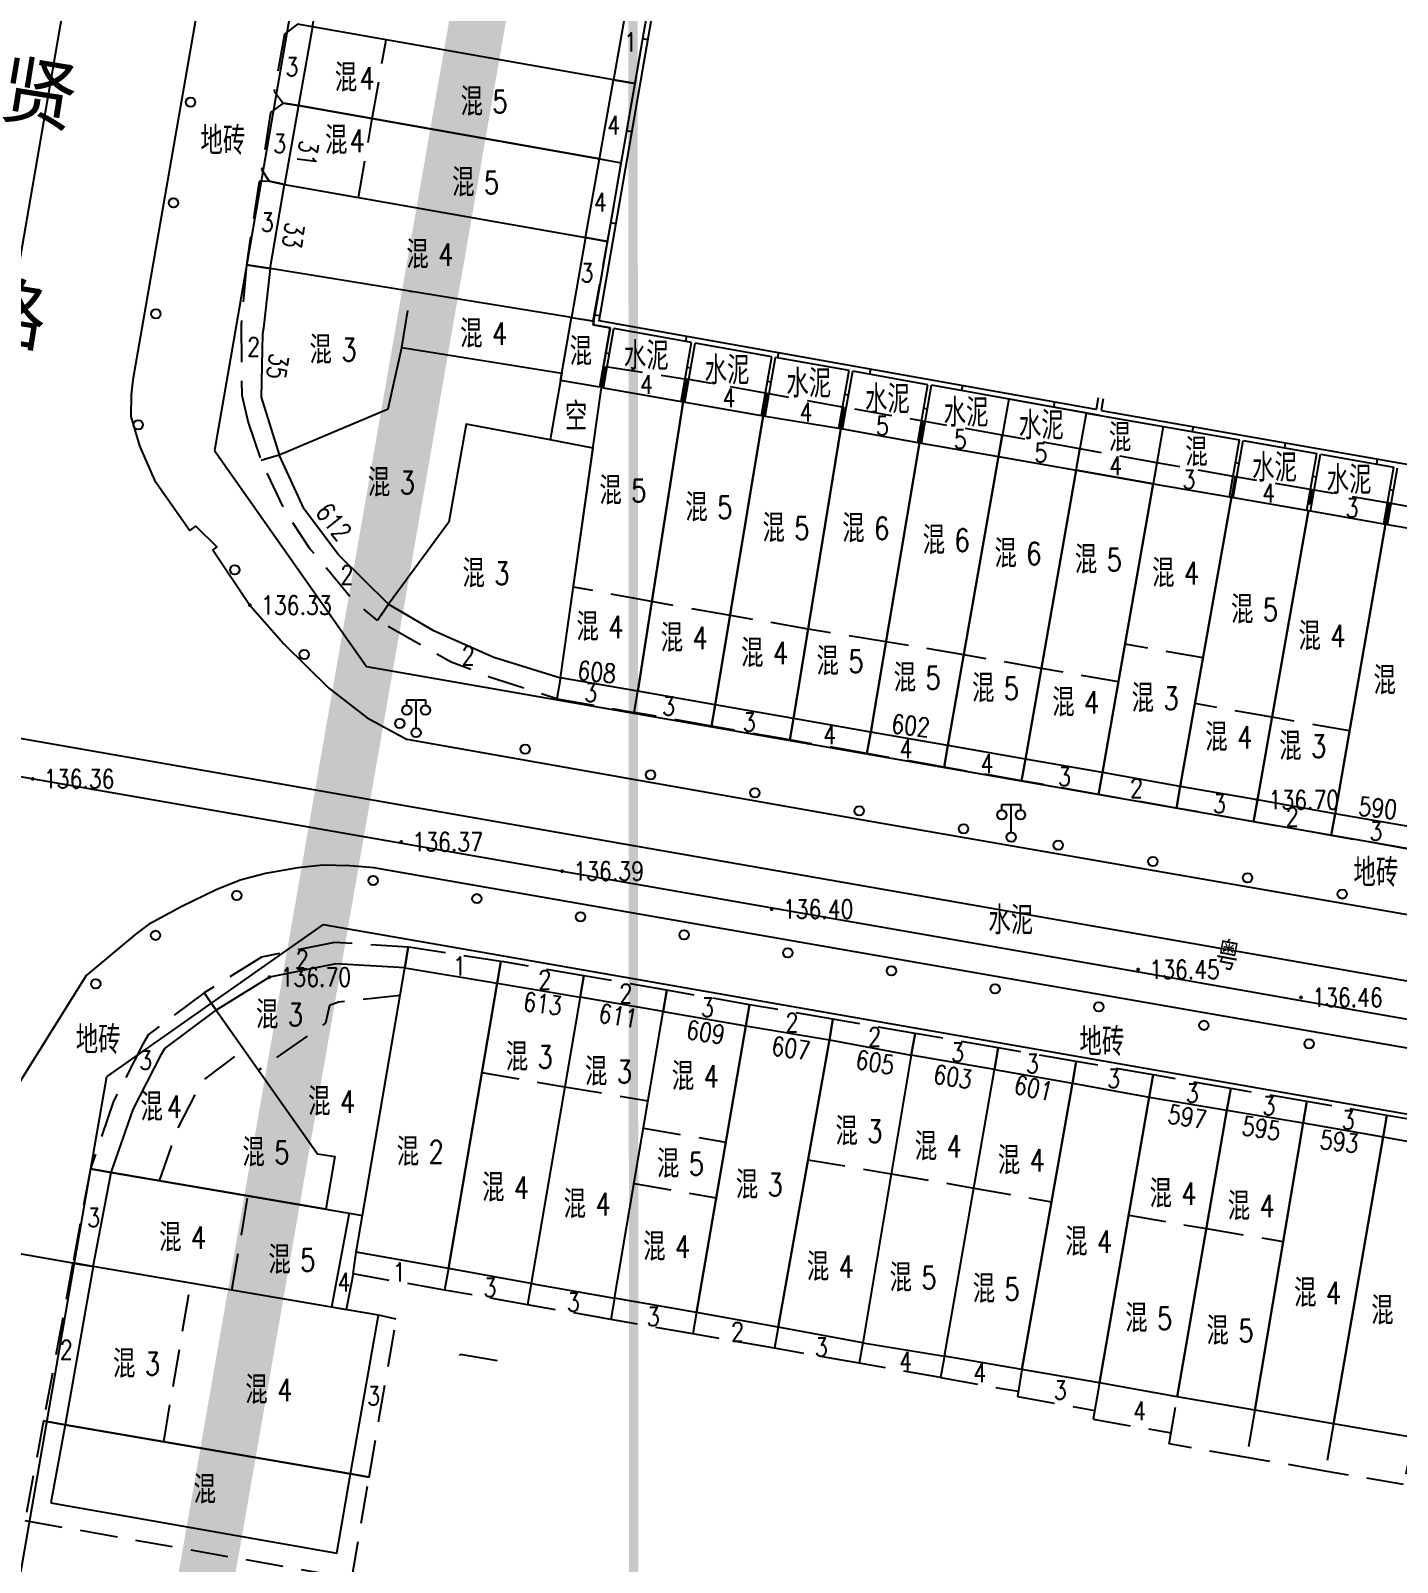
# Model space of a CAD drawing. Extents: x 529262 to 576451, y 2694391 to 2717535.
# Drawn here: x 563422 to 563495.1, y 2710639.8 to 2710721.7 of the extents above; entities that cross this region are included whole.
import ezdxf
from ezdxf.enums import TextEntityAlignment as Align
from ezdxf.xclip import XClip

# ---------------------------------------------------------------- set-up
doc = ezdxf.new("R2010")
doc.units = 0
doc.header["$XCLIPFRAME"] = 0
doc.linetypes.add('X5', pattern=[3, 2, -1])
for name, color, linetype in [('DLDW', 8, 'Continuous'), ('DLSS', 4, 'Continuous'), ('GCD', 8, 'Continuous'), ('JMD', 8, 'Continuous'), ('PP-COM', 7, 'Continuous'), ('RD-中线', 40, 'Continuous'), ('RD-红线', 7, 'Continuous'), ('ZBTZ', 8, 'Continuous'), ('ZJ', 7, 'Continuous'), ('污水管径标注_W10-', 202, 'Continuous')]:
    doc.layers.add(name, color=color, linetype=linetype)
doc.styles.add('HZ', font='rs.shx', dxfattribs={"width": 0.8, "bigfont": 'hztxt.shx'})
doc.styles.add('等线体', font='simhei.ttf')
doc.linetypes.add('1161', pattern='A,0,[149,AAA.SHX,S=0.15,R=0,X=0,Y=0],-1.6', length=1.6)

# ---------------------------------------------------------------- blocks, each defined once
blk = doc.blocks.new('A$C19FD0107')
at = {"layer": 'RD-中线', "color": 8, "linetype": 'Continuous', "flags": 128}
blk.add_lwpolyline([(-7700.147, 15606.145), (-7604.059, 16159.91), (-7604.059, 16159.911), (-7596.391, 16204.105), (-7596.391, 16204.105), (-7583.798, 16276.681, 0.000297), (-7583.737, 16277.033), (-7578.344, 16308.335, -0.000153), (-7578.312, 16308.517), (-7563.369, 16394.933, -0.000362), (-7563.294, 16395.361), (-7551.506, 16462.95, -0.000187), (-7551.467, 16463.171), (-7534.022, 16562.75)], format="xyb", dxfattribs=at)
at = {"layer": 'RD-中线', "color": 8}
blk.add_lwpolyline([(-7433.311, 16268.204), (-7445.436, 16270.309, -0.00032), (-7446.066, 16270.419), (-7580.088, 16293.867, 0.002484), (-7581.558, 16294.117), (-7591.958, 16295.83, -0.002386), (-7593.369, 16296.069), (-7727.745, 16319.525, -0.004068), (-7730.146, 16319.964), (-7740.242, 16321.896, 0.004219), (-7742.732, 16322.351), (-7875.726, 16345.482, -0.003742), (-7877.935, 16345.884), (-7887.439, 16347.684, 0.004018), (-7889.812, 16348.113), (-8013.19, 16369.432)], format="xyb", dxfattribs=at)
at = {"layer": 'RD-红线', "color": 8, "linetype": 'Continuous', "flags": 128}
for points in [[(-7552.657, 16386.454), (-7553.511, 16381.517), (-7555.218, 16371.643), (-7565.259, 16313.577), (-7566.11, 16308.66)], [(-7585.091, 16199.037), (-7573.252, 16267.266), (-7571.882, 16275.159)]]:
    blk.add_lwpolyline(points, dxfattribs=at)
at = {"layer": 'RD-红线', "color": 8}
blk.add_lwpolyline([(-7566.11, 16308.66), (-7557.979, 16297.105, 0.413636)], format="xyb", dxfattribs=at)
for points in [[(-7557.979, 16297.105), (-7476.231, 16282.803), (-7471.307, 16281.942)], [(-7560.306, 16283.3), (-7552.415, 16281.919), (-7478.648, 16269.013), (-7473.722, 16268.151)]]:
    blk.add_lwpolyline(points, dxfattribs=at)
at = {"layer": 'RD-红线', "color": 8, "linetype": 'Continuous'}
blk.add_lwpolyline([(-7560.306, 16283.3), (-7571.882, 16275.159, 0.414622)], format="xyb", dxfattribs=at)
blk = doc.blocks.new('gc170')
at = {"color": 8, "linetype": 'Continuous'}
blk.add_circle((0, 0), 0.5, dxfattribs=at)
blk = doc.blocks.new('gc097')
at = {"color": 8}
for p, q in [((-1, 2.9), (-1, 3.5)), ((-1, 3.5), (1, 3.5)), ((0, 0.5), (0, 3.5)), ((1, 3.5), (1, 2.9))]:
    blk.add_line(p, q, dxfattribs=at)
for centre in [(-1, 2.4), (1, 2.4), (0, 0)]:
    blk.add_circle(centre, 0.5, dxfattribs=at)
blk = doc.blocks.new('GC200')
at = {"linetype": 'Continuous', "const_width": 0.2, "flags": 128}
blk.add_lwpolyline([(-0.1, 0, 1), (0.1, 0, 1)], format="xyb", close=True, dxfattribs=at)

msp = doc.modelspace()

# ---------------------------------------------------------------- linework, layer by layer
at = {"const_width": 0.5}
msp.add_lwpolyline([(563606.548, 2710897.61), (563454.196, 2710897.56), (563454.418, 2710327.012), (563986.146, 2710327.13), (563986.081, 2710399.056), (564231.875, 2710399.045), (564231.655, 2710837.782), (563606.85, 2710834.954), (563606.548, 2710897.61)], dxfattribs=at)
at = {"layer": 'DLSS', "linetype": 'Continuous'}
for points in [[(563436.118, 2710752.568), (563435.293, 2710747.802), (563427.51, 2710703.042), (563427.412, 2710702.247), (563427.404, 2710701.073), (563427.86, 2710699.514), (563428.668, 2710697.668), (563430.553, 2710694.981), (563430.877, 2710695.209), (563432.008, 2710694.099), (563431.779, 2710693.938), (563433.768, 2710690.981), (563435.59, 2710688.907), (563437.997, 2710686.536), (563440.039, 2710684.955), (563442.173, 2710683.789)], [(563533.86, 2710667.72), (563518.687, 2710670.412), (563467.487, 2710679.321), (563442.173, 2710683.789)], [(563440.441, 2710676.927), (563439.11, 2710677.039), (563437.668, 2710677.077), (563436.336, 2710676.921), (563434.608, 2710676.627), (563433.24, 2710676.262), (563431.969, 2710675.748), (563430.125, 2710674.852), (563428.354, 2710673.897)], [(563440.378, 2710676.955), (563479.292, 2710670.158), (563521.839, 2710662.726)], [(563428.354, 2710673.897), (563427.696, 2710673.415), (563425.003, 2710671.175), (563420.875, 2710664.535)]]:
    msp.add_lwpolyline(points, dxfattribs=at)
at = {"layer": 'JMD', "linetype": 'Continuous'}
for p, q in [((563455.055, 2710721.24, 138.236), (563454.784, 2710721.287, 138.236)), ((563454.201, 2710716.314, 138.236), (563453.93, 2710716.361, 138.236)), ((563453.346, 2710711.388, 138.236), (563453.075, 2710711.435, 138.236)), ((563452.492, 2710706.461, 138.236), (563452.221, 2710706.508, 138.236)), ((563457.115, 2710705.372, 138.236), (563457.066, 2710705.101, 138.236)), ((563453.002, 2710704.428), (563452.805, 2710704.462)), ((563462.037, 2710704.492, 138.236), (563461.988, 2710704.221, 138.236)), ((563457.353, 2710703.67), (563457.156, 2710703.704)), ((563466.959, 2710703.612, 138.236), (563466.91, 2710703.341, 138.236)), ((563461.648, 2710702.921), (563461.451, 2710702.956)), ((563465.79, 2710702.228), (563465.593, 2710702.263)), ((563471.881, 2710702.732, 138.236), (563471.832, 2710702.461, 138.236)), ((563470.005, 2710701.466), (563469.808, 2710701.5)), ((563476.803, 2710701.852, 138.236), (563476.754, 2710701.581, 138.236)), ((563484.225, 2710700.543, 138.033), (563484.177, 2710700.269, 138.033)), ((563489.15, 2710699.677, 138.033), (563489.102, 2710699.403, 138.033)), ((563494.074, 2710698.812, 138.033), (563494.026, 2710698.537, 138.033)), ((563486.689, 2710698.559), (563486.493, 2710698.594)), ((563490.815, 2710697.84), (563490.618, 2710697.875)), ((563494.932, 2710697.123), (563494.735, 2710697.158))]:
    msp.add_line(p, q, dxfattribs=at)
at = {"layer": 'JMD', "linetype": 'Continuous', "flags": 128}
for points, elevation in [([(563453.043, 2710705.82), (563452.13, 2710705.983), (563460.209, 2710752.568)], 138.236), ([(563479.141, 2710702.084), (563479.03, 2710701.454), (563452.448, 2710706.206), (563460.488, 2710752.568)], 138.236), ([(563457.392, 2710705.043), (563453.24, 2710705.785)], 138.236), ([(563461.683, 2710704.276), (563457.589, 2710705.008)], 138.236), ([(563465.817, 2710703.537), (563461.88, 2710704.24)], 138.236), ([(563470.033, 2710702.783), (563466.014, 2710703.502)], 138.236), ([(563479.253, 2710701.135), (563470.23, 2710702.748)], 138.236), ([(563479.411, 2710702.032), (563479.301, 2710701.409)], 138.236), ([(563479.253, 2710701.135), (563486.709, 2710699.824)], 138.033), ([(563479.301, 2710701.409), (563503.461, 2710697.161)], 138.033), ([(563486.906, 2710699.789), (563490.833, 2710699.098)], 138.033), ([(563491.03, 2710699.064), (563494.949, 2710698.374)], 138.033)]:
    msp.add_lwpolyline(points, dxfattribs=dict(at, elevation=elevation))
for points, elevation in [([(563437.115, 2710721.928), (563437.861, 2710726.193), (563453.967, 2710723.343), (563453.219, 2710719.102)], 137.382), ([(563437.115, 2710721.928), (563436.377, 2710717.72), (563452.465, 2710714.862), (563453.219, 2710719.102), (563437.115, 2710721.928)], 137.382), ([(563451.717, 2710710.653), (563452.465, 2710714.862), (563436.377, 2710717.72), (563435.628, 2710713.491)], -525.084), ([(563439.454, 2710656.359), (563442.061, 2710671.581), (563446.993, 2710670.752), (563444.385, 2710655.49)], -526.327), ([(563446.993, 2710670.752), (563451.431, 2710670.01), (563448.811, 2710654.685), (563444.385, 2710655.49)], 136.842), ([(563448.811, 2710654.685), (563453.274, 2710653.897), (563455.876, 2710669.236), (563451.431, 2710670.01)], 136.603), ([(563455.876, 2710669.236), (563460.297, 2710668.476), (563457.66, 2710653.126), (563453.274, 2710653.897)], 136.663), ([(563460.297, 2710668.476), (563464.763, 2710667.723), (563462.033, 2710652.35), (563457.66, 2710653.126)], 136.656), ([(563464.763, 2710667.723), (563469.145, 2710666.908), (563466.552, 2710651.505), (563462.033, 2710652.35)], 136.693), ([(563466.552, 2710651.505), (563470.918, 2710650.793), (563473.594, 2710666.139), (563469.145, 2710666.908)], -525.926), ([(563473.594, 2710666.139), (563477.766, 2710665.41), (563475.068, 2710650.087), (563470.918, 2710650.793)], 136.861), ([(563477.766, 2710665.41), (563481.87, 2710664.656), (563479.218, 2710649.365), (563475.068, 2710650.087)], 136.91), ([(563481.87, 2710664.656), (563486.031, 2710663.956), (563483.372, 2710648.629), (563479.218, 2710649.365)], 136.917), ([(563486.031, 2710663.956), (563490.11, 2710663.274), (563487.525, 2710647.91), (563483.372, 2710648.629)], 136.905), ([(563490.11, 2710663.274), (563494.394, 2710662.539), (563491.726, 2710647.176), (563487.525, 2710647.91)], 136.937), ([(563494.394, 2710662.539), (563498.6, 2710661.766), (563495.987, 2710646.446), (563491.726, 2710647.176)], 136.917), ([(563423.883, 2710647.127), (563439.154, 2710644.495), (563440.646, 2710652.983), (563425.377, 2710655.59)], 136.366), ([(563423.129, 2710642.953), (563438.428, 2710640.26), (563439.154, 2710644.495), (563423.883, 2710647.127)], 136.366)]:
    msp.add_lwpolyline(points, close=True, dxfattribs=dict(at, elevation=elevation))
at = {"layer": 'JMD', "linetype": 'X5'}
for points, elevation in [([(563453.219, 2710719.102), (563454.37, 2710718.902), (563455.113, 2710723.141), (563453.967, 2710723.343)], 137.382), ([(563437.115, 2710721.928), (563436.31, 2710722.07), (563435.612, 2710721.531), (563435.064, 2710718.488), (563435.55, 2710717.855), (563436.377, 2710717.72)], 137.382), ([(563452.465, 2710714.862), (563453.635, 2710714.659), (563454.37, 2710718.902), (563453.219, 2710719.102)], 137.382), ([(563436.377, 2710717.72), (563435.55, 2710717.855), (563434.863, 2710717.347), (563434.393, 2710714.29), (563434.801, 2710713.671), (563435.628, 2710713.491)], -525.084), ([(563450.387, 2710687.093), (563450.189, 2710685.976), (563450.189, 2710685.976), (563454.325, 2710685.245), (563454.525, 2710686.375)], 136.706), ([(563458.663, 2710685.658), (563458.461, 2710684.515), (563454.325, 2710685.245), (563454.525, 2710686.375)], 136.687), ([(563462.848, 2710684.919), (563462.646, 2710683.776), (563458.461, 2710684.515), (563458.663, 2710685.658)], 136.684), ([(563466.974, 2710684.191), (563466.772, 2710683.048), (563462.646, 2710683.776), (563462.848, 2710684.919)], 136.702), ([(563479.372, 2710682.023), (563479.166, 2710680.859), (563475.047, 2710681.587), (563475.25, 2710682.737)], 136.695), ([(563483.536, 2710681.278), (563483.332, 2710680.124), (563479.166, 2710680.859), (563479.372, 2710682.023)], 136.721), ([(563487.659, 2710680.561), (563487.453, 2710679.396), (563483.332, 2710680.124), (563483.536, 2710681.278)], 136.697), ([(563446.993, 2710670.752), (563447.196, 2710671.921), (563442.233, 2710672.691), (563442.061, 2710671.581)], 136.842), ([(563451.431, 2710670.01), (563451.629, 2710671.15), (563447.356, 2710671.894), (563447.196, 2710671.921), (563446.993, 2710670.752)], 136.603), ([(563455.876, 2710669.236), (563456.074, 2710670.376), (563451.629, 2710671.15), (563451.431, 2710670.01)], 136.603), ([(563460.297, 2710668.476), (563460.493, 2710669.606), (563456.074, 2710670.376), (563455.876, 2710669.236)], 136.656), ([(563464.763, 2710667.723), (563464.955, 2710668.829), (563460.493, 2710669.606), (563460.297, 2710668.476)], 136.656), ([(563469.145, 2710666.908), (563469.346, 2710668.065), (563464.955, 2710668.829), (563464.763, 2710667.723)], 136.693), ([(563473.594, 2710666.139), (563473.794, 2710667.29), (563469.346, 2710668.065), (563469.145, 2710666.908)], 136.861), ([(563477.766, 2710665.41), (563477.967, 2710666.564), (563473.794, 2710667.29), (563473.594, 2710666.139)], 136.861), ([(563481.87, 2710664.656), (563482.077, 2710665.848), (563477.967, 2710666.564), (563477.766, 2710665.41)], 136.91), ([(563486.031, 2710663.956), (563486.236, 2710665.124), (563482.077, 2710665.848), (563481.87, 2710664.656)], 136.905), ([(563490.11, 2710663.274), (563490.308, 2710664.422), (563486.236, 2710665.124), (563486.031, 2710663.956)], 136.905), ([(563494.394, 2710662.539), (563494.591, 2710663.684), (563490.308, 2710664.422), (563490.11, 2710663.274)], 136.917), ([(563498.6, 2710661.766), (563498.805, 2710662.957), (563494.591, 2710663.684), (563494.394, 2710662.539)], 136.888), ([(563444.385, 2710655.49), (563444.18, 2710654.332), (563439.285, 2710655.196), (563439.454, 2710656.359)], 136.585), ([(563439.285, 2710655.196), (563438.927, 2710653.276), (563438.136, 2710653.412)], 136.585), ([(563448.811, 2710654.685), (563448.61, 2710653.55), (563444.18, 2710654.332)], 136.603), ([(563453.274, 2710653.897), (563453.073, 2710652.762), (563448.61, 2710653.55)], -525.865), ([(563439.154, 2710644.495), (563440.15, 2710644.325), (563441.595, 2710652.776), (563440.646, 2710652.983)], 136.366), ([(563457.66, 2710653.126), (563457.459, 2710651.988), (563453.073, 2710652.762)], -525.829), ([(563462.033, 2710652.35), (563461.832, 2710651.216), (563457.459, 2710651.988)], -526.066), ([(563466.552, 2710651.505), (563466.36, 2710650.417), (563461.832, 2710651.216)], -525.926), ([(563445.005, 2710650.835), (563445.018, 2710650.904), (563447.478, 2710650.473)], 136.583), ([(563470.918, 2710650.793), (563470.716, 2710649.648), (563466.36, 2710650.417)], -526.027), ([(563470.716, 2710649.648), (563474.871, 2710648.915)], -526.027), ([(563475.068, 2710650.087), (563474.826, 2710648.643), (563478.96, 2710647.898)], -525.919), ([(563479.218, 2710649.365), (563478.877, 2710647.426), (563483.039, 2710646.688)], 136.82), ([(563487.525, 2710647.91), (563487.086, 2710645.378), (563482.938, 2710646.097), (563483.372, 2710648.629)], 136.862), ([(563423.883, 2710647.127), (563422.732, 2710647.341), (563421.739, 2710642.003), (563439.224, 2710638.906), (563440.15, 2710644.325), (563439.154, 2710644.495)], 136.366), ([(563491.726, 2710647.176), (563491.288, 2710644.65), (563487.086, 2710645.378)], -525.931), ([(563495.987, 2710646.446), (563495.481, 2710643.924), (563491.288, 2710644.65)], -527.668)]:
    msp.add_lwpolyline(points, dxfattribs=dict(at, elevation=elevation))
at = {"layer": 'JMD', "linetype": 'X5', "flags": 128}
for points in [[(563440.315, 2710717.02), (563441.055, 2710721.237)], [(563439.57, 2710712.796), (563440.315, 2710717.02)], [(563441.889, 2710704.779), (563442.377, 2710707.783)], [(563456.936, 2710701.872), (563457.149, 2710703.079)], [(563461.23, 2710701.123), (563461.436, 2710702.303)], [(563465.372, 2710700.43), (563465.557, 2710701.565)], [(563469.587, 2710699.668), (563469.789, 2710700.823)], [(563473.806, 2710698.933), (563474.007, 2710700.084)], [(563441.187, 2710691.031), (563440.588, 2710690.164), (563439.235, 2710691.308), (563437, 2710693.987), (563435.657, 2710695.992), (563434.363, 2710698.748), (563435.328, 2710699.025)], [(563477.967, 2710698.208), (563478.169, 2710699.354)], [(563486.466, 2710697.858), (563482.276, 2710698.605), (563482.077, 2710697.472)], [(563494.709, 2710696.439), (563490.594, 2710697.155), (563490.397, 2710696.042)], [(563455.053, 2710691.21), (563451.074, 2710691.955)], [(563450.387, 2710687.093), (563450.189, 2710685.976), (563446.583, 2710687.134), (563446.096, 2710687.348), (563444.529, 2710687.941), (563440.588, 2710690.164), (563441.187, 2710691.031)], [(563459.372, 2710690.447), (563455.053, 2710691.21)], [(563463.627, 2710689.707), (563459.372, 2710690.447)], [(563467.791, 2710689.029), (563463.627, 2710689.707)], [(563471.956, 2710688.326), (563467.791, 2710689.029)], [(563484.753, 2710688.165), (563480.575, 2710688.897)], [(563476.105, 2710687.602), (563471.956, 2710688.326)], [(563480.222, 2710686.879), (563476.105, 2710687.602)], [(563488.442, 2710684.99), (563484.32, 2710685.718)], [(563492.586, 2710684.257), (563488.442, 2710684.99)], [(563441.808, 2710670.104), (563438.507, 2710669.745), (563438.025, 2710669.555), (563437.814, 2710668.622), (563434.23, 2710666.094)], [(563428.941, 2710660.179), (563429.91, 2710662.976), (563431.22, 2710665.52), (563433.453, 2710667.195)]]:
    msp.add_lwpolyline(points, dxfattribs=at)
at = {"layer": 'JMD', "linetype": 'X5'}
for points in [[(563451.717, 2710710.653), (563452.904, 2710710.447), (563453.635, 2710714.659)], [(563435.628, 2710713.491), (563434.801, 2710713.671), (563434.26, 2710713.653), (563433.581, 2710709.2), (563434.859, 2710709.005)], [(563450.975, 2710706.385), (563452.129, 2710706.197), (563452.904, 2710710.447), (563451.717, 2710710.653)], [(563434.859, 2710709.005), (563433.581, 2710709.2), (563433.3, 2710705.992), (563433.333, 2710702.217), (563433.673, 2710700.756), (563434.363, 2710698.748), (563435.328, 2710699.025)], [(563452.584, 2710702.63), (563452.796, 2710703.76), (563457.149, 2710703.079)], [(563482.276, 2710698.605), (563478.169, 2710699.354), (563474.007, 2710700.084), (563465.557, 2710701.565), (563461.436, 2710702.303), (563457.149, 2710703.079), (563457.149, 2710703.079)], [(563490.594, 2710697.155), (563486.466, 2710697.858), (563486.272, 2710696.761)], [(563498.867, 2710695.702), (563494.709, 2710696.439), (563494.515, 2710695.325)], [(563471.109, 2710683.468), (563470.906, 2710682.318), (563466.772, 2710683.048), (563466.974, 2710684.191)], [(563475.25, 2710682.737), (563475.047, 2710681.587), (563470.906, 2710682.318), (563471.109, 2710683.468)], [(563491.815, 2710679.826), (563491.609, 2710678.662), (563487.453, 2710679.396), (563487.659, 2710680.561)], [(563495.954, 2710679.104), (563495.747, 2710677.932), (563491.609, 2710678.662), (563491.815, 2710679.826)], [(563442.061, 2710671.581), (563442.233, 2710672.691), (563438.294, 2710672.929), (563434.391, 2710672.143), (563431.322, 2710670.246), (563431.956, 2710669.318)], [(563431.956, 2710669.318), (563431.322, 2710670.246), (563428.352, 2710668.018), (563428.048, 2710667.486), (563426.482, 2710664.443), (563425.243, 2710660.83), (563426.346, 2710660.621)], [(563426.346, 2710660.621), (563425.243, 2710660.83), (563424.302, 2710655.776), (563425.377, 2710655.59)], [(563425.377, 2710655.59), (563424.305, 2710655.79), (563422.732, 2710647.341), (563423.883, 2710647.127)]]:
    msp.add_lwpolyline(points, dxfattribs=at)
at = {"layer": 'JMD', "linetype": 'Continuous', "flags": 128}
for points in [[(563450.975, 2710706.385), (563434.859, 2710709.005), (563435.628, 2710713.491), (563451.717, 2710710.653)], [(563450.455, 2710703.391), (563450.975, 2710706.385), (563434.859, 2710709.005), (563434.488, 2710705.801), (563434.45, 2710705.495), (563434.376, 2710702.109), (563435.328, 2710699.025), (563441.165, 2710701.499), (563441.889, 2710704.779), (563450.455, 2710703.391)], [(563452.485, 2710702.647), (563450.389, 2710703.011), (563450.975, 2710706.385), (563452.164, 2710706.178), (563452.13, 2710705.983), (563453.043, 2710705.82), (563452.485, 2710702.647)], [(563450.455, 2710703.391), (563449.836, 2710699.828), (563445.344, 2710700.67), (563444.403, 2710695.425), (563441.187, 2710691.031), (563438.5, 2710693.672), (563436.679, 2710696.117), (563435.328, 2710699.025), (563441.165, 2710701.499), (563441.889, 2710704.779), (563450.455, 2710703.391)], [(563452.584, 2710702.63), (563456.936, 2710701.872), (563454.525, 2710686.375), (563450.387, 2710687.093)], [(563478.514, 2710701.267), (563474.356, 2710702.01), (563473.806, 2710698.933), (563477.967, 2710698.208)], [(563456.936, 2710701.872), (563461.23, 2710701.123), (563458.663, 2710685.658), (563454.525, 2710686.375)], [(563461.23, 2710701.123), (563465.372, 2710700.43), (563462.848, 2710684.919), (563458.663, 2710685.658)], [(563478.514, 2710701.267), (563482.617, 2710700.543), (563482.077, 2710697.472), (563477.967, 2710698.208)], [(563449.836, 2710699.828), (563445.344, 2710700.67), (563444.403, 2710695.425), (563441.187, 2710691.031), (563443.555, 2710689.645), (563446.82, 2710688.202), (563450.387, 2710687.093), (563452.126, 2710699.39), (563449.836, 2710699.828)], [(563465.372, 2710700.43), (563469.587, 2710699.668), (563466.974, 2710684.191), (563462.848, 2710684.919)], [(563469.587, 2710699.668), (563473.806, 2710698.933), (563471.109, 2710683.468), (563466.974, 2710684.191)], [(563473.806, 2710698.933), (563477.967, 2710698.208), (563475.251, 2710682.74), (563471.109, 2710683.468)], [(563477.967, 2710698.208), (563482.077, 2710697.472), (563479.372, 2710682.023), (563475.251, 2710682.74)], [(563482.077, 2710697.472), (563486.272, 2710696.761), (563483.536, 2710681.278), (563479.372, 2710682.023)], [(563486.272, 2710696.761), (563490.397, 2710696.042), (563487.659, 2710680.561), (563483.536, 2710681.278)], [(563490.397, 2710696.042), (563494.515, 2710695.325), (563491.815, 2710679.826), (563487.659, 2710680.561)], [(563494.515, 2710695.325), (563498.673, 2710694.601), (563495.954, 2710679.104), (563491.815, 2710679.826)], [(563431.956, 2710669.318), (563437.379, 2710661.628), (563438.317, 2710661.482), (563437.836, 2710658.663), (563439.791, 2710658.33), (563442.061, 2710671.581), (563438.373, 2710671.8), (563434.81, 2710671.082)], [(563437.836, 2710658.663), (563426.346, 2710660.621), (563427.517, 2710664), (563429.036, 2710666.951), (563429.212, 2710667.26), (563431.956, 2710669.318), (563437.379, 2710661.628), (563438.317, 2710661.482), (563437.836, 2710658.663)], [(563439.074, 2710658.453), (563438.136, 2710653.412), (563425.377, 2710655.59), (563426.346, 2710660.621)]]:
    msp.add_lwpolyline(points, close=True, dxfattribs=at)
for points in [[(563452.485, 2710702.647), (563453.043, 2710705.82)], [(563452.682, 2710702.612), (563453.24, 2710705.785)], [(563456.837, 2710701.889), (563457.392, 2710705.043)], [(563457.034, 2710701.854), (563457.589, 2710705.008)], [(563461.132, 2710701.141), (563461.683, 2710704.276)], [(563461.329, 2710701.106), (563461.88, 2710704.24)], [(563465.273, 2710700.447), (563465.817, 2710703.537)], [(563465.47, 2710700.413), (563466.014, 2710703.502)], [(563469.488, 2710699.685), (563470.033, 2710702.783)], [(563469.685, 2710699.65), (563470.23, 2710702.748)], [(563486.173, 2710696.778), (563486.709, 2710699.824)], [(563486.37, 2710696.744), (563486.906, 2710699.789)], [(563490.298, 2710696.06), (563490.833, 2710699.098)], [(563490.495, 2710696.025), (563491.03, 2710699.064)], [(563494.416, 2710695.342), (563494.949, 2710698.374)], [(563494.613, 2710695.308), (563495.146, 2710698.34)], [(563432.298, 2710654.408), (563432.298, 2710654.408)]]:
    msp.add_lwpolyline(points, dxfattribs=at)
at = {"layer": 'JMD', "linetype": 'X5', "flags": 128}
for points, elevation in [([(563446.176, 2710665.972), (563450.611, 2710665.214)], 136.842), ([(563450.611, 2710665.214), (563455.065, 2710664.458)], 136.842), ([(563454.819, 2710663.005), (563459.227, 2710662.247)], 136.603), ([(563463.624, 2710661.31), (563468.076, 2710660.561)], 136.656), ([(563468.076, 2710660.561), (563472.487, 2710659.792)], 136.656), ([(563432.809, 2710654.321), (563433.67, 2710659.373)], 136.366), ([(563454.315, 2710660.033), (563458.716, 2710659.277)], 136.603), ([(563472.487, 2710659.792), (563476.647, 2710659.059)], 136.656), ([(563480.775, 2710658.343), (563484.932, 2710657.622)], 136.656), ([(563484.932, 2710657.622), (563489.042, 2710656.93)], 136.656), ([(563429.158, 2710646.218), (563430.605, 2710654.697)], 136.366)]:
    msp.add_lwpolyline(points, dxfattribs=dict(at, elevation=elevation))
at = {"layer": 'PP-COM', "color": 8, "const_width": 3}
msp.add_lwpolyline([(563417.341, 2710556.693), (562978.055, 2710627.629), (563025.329, 2710860.726), (563456.913, 2710785.203), (563417.116, 2710556.733)], dxfattribs=at)
at = {"layer": 'ZBTZ', "linetype": '1161', "elevation": 136.532, "flags": 128}
msp.add_lwpolyline([(563424.302, 2710655.776), (563419.5, 2710656.609)], dxfattribs=at)
at = {"layer": '污水管径标注_W10-'}
msp.add_lwpolyline([(563205.458, 2710719.476), (563225.162, 2710716.048), (563236.844, 2710714.016), (563244.861, 2710712.593), (563263.94, 2710709.207), (563284.258, 2710705.672), (563302.836, 2710702.439), (563323.667, 2710698.819), (563342.245, 2710695.589), (563363.076, 2710691.969), (563381.654, 2710688.74), (563402.485, 2710685.119), (563411.625, 2710683.53), (563422.188, 2710681.685), (563441.889, 2710678.243), (563450.479, 2710676.743), (563461.591, 2710674.8), (563481.292, 2710671.356), (563489.881, 2710669.854), (563500.992, 2710667.904), (563520.691, 2710664.446), (563529.282, 2710662.938)], dxfattribs=at)

# ---------------------------------------------------------------- block references
at = {"layer": 'DLDW', "color": 252, "linetype": 'Continuous', "xscale": 0.5, "yscale": 0.5, "zscale": 0.5}
for p in [(563442.661, 2710684.162), (563474.49, 2710678.565)]:
    msp.add_blockref('gc097', p, dxfattribs=at)
at = {"layer": 'GCD', "linetype": 'Continuous'}
ref = msp.add_blockref('GC200', (563433.768, 2710690.981, 136.326), dxfattribs=dict(at, xscale=0.5, yscale=0.5, zscale=0.5))
ref.add_attrib('height', '136.33', dxfattribs={"linetype": 'Continuous', "height": 1, "style": 'HZ', "width": 0.8}).set_placement((563434.368, 2710690.981, 136.326), align=Align.MIDDLE_LEFT)
ref = msp.add_blockref('GC200', (563422.151, 2710681.69, 136.36), dxfattribs=dict(at, xscale=0.5, yscale=0.5, zscale=0.5))
ref.add_attrib('height', '136.36', dxfattribs={"linetype": 'Continuous', "height": 1, "style": 'HZ', "width": 0.8}).set_placement((563422.751, 2710681.69, 136.36), align=Align.MIDDLE_LEFT)
ref = msp.add_blockref('GC200', (563487.659, 2710680.561, 136.697), dxfattribs=dict(at, xscale=0.5, yscale=0.5, zscale=0.5))
ref.add_attrib('height', '136.70', dxfattribs={"linetype": 'Continuous', "height": 1, "style": 'HZ', "width": 0.8}).set_placement((563488.259, 2710680.561, 136.697), align=Align.MIDDLE_LEFT)
ref = msp.add_blockref('GC200', (563441.864, 2710678.316, 136.37), dxfattribs=dict(at, xscale=0.5, yscale=0.5, zscale=0.5))
ref.add_attrib('height', '136.37', dxfattribs={"linetype": 'Continuous', "height": 1, "style": 'HZ', "width": 0.8}).set_placement((563442.464, 2710678.316, 136.37), align=Align.MIDDLE_LEFT)
ref = msp.add_blockref('GC200', (563450.474, 2710676.753, 136.39), dxfattribs=dict(at, xscale=0.5, yscale=0.5, zscale=0.5))
ref.add_attrib('height', '136.39', dxfattribs={"linetype": 'Continuous', "height": 1, "style": 'HZ', "width": 0.8}).set_placement((563451.074, 2710676.753, 136.39), align=Align.MIDDLE_LEFT)
ref = msp.add_blockref('GC200', (563461.678, 2710674.72, 136.4), dxfattribs=dict(at, xscale=0.5, yscale=0.5, zscale=0.5))
ref.add_attrib('height', '136.40', dxfattribs={"linetype": 'Continuous', "height": 1, "style": 'HZ', "width": 0.8}).set_placement((563462.278, 2710674.72, 136.4), align=Align.MIDDLE_LEFT)
ref = msp.add_blockref('GC200', (563481.278, 2710671.489, 136.45), dxfattribs=dict(at, xscale=0.5, yscale=0.5, zscale=0.5))
ref.add_attrib('height', '136.45', dxfattribs={"linetype": 'Continuous', "height": 1, "style": 'HZ', "width": 0.8}).set_placement((563481.878, 2710671.489, 136.45), align=Align.MIDDLE_LEFT)
ref = msp.add_blockref('GC200', (563434.81, 2710671.082, 136.695), dxfattribs=dict(at, xscale=0.5, yscale=0.5, zscale=0.5))
ref.add_attrib('height', '136.70', dxfattribs={"linetype": 'Continuous', "height": 1, "style": 'HZ', "width": 0.8}).set_placement((563435.41, 2710671.082, 136.695), align=Align.MIDDLE_LEFT)
ref = msp.add_blockref('GC200', (563489.991, 2710669.995, 136.46), dxfattribs=dict(at, xscale=0.5, yscale=0.5, zscale=0.5))
ref.add_attrib('height', '136.46', dxfattribs={"linetype": 'Continuous', "height": 1, "style": 'HZ', "width": 0.8}).set_placement((563490.591, 2710669.995, 136.46), align=Align.MIDDLE_LEFT)
at = {"layer": 'PP-COM'}
ref = msp.add_blockref('A$C19FD0107', (570997.993, 2694390.603), dxfattribs=at)
XClip(ref).set_block_clipping_path([(-9366.4383134884, 14428.6043910822), (-3328.4480743363, 17452.7484863754)])
at = {"layer": 'ZBTZ', "linetype": 'Continuous'}
for p, xscale, yscale, zscale, rotation in [((563430.597, 2710717.901), 0.5000000002052585, 0.5000000002052585, 0.5000000002052585, 260.3824924688955), ((563429.683, 2710712.509), 0.4999999999674903, 0.4999999999674903, 0.4999999999674903, 260.9763235210994), ((563428.74, 2710706.573), 0.4999999999674903, 0.4999999999674903, 0.4999999999674903, 260.9763235210994), ((563427.798, 2710700.638), 0.5000000001039524, 0.5000000001039524, 0.5000000001039524, 303.629932039444), ((563432.961, 2710692.875), 0.49999999999316, 0.49999999999316, 0.49999999999316, 309.3786746070629), ((563436.676, 2710688.35), 0.5000000000905012, 0.5000000000905012, 0.5000000000905012, 324.1174638284676), ((563441.787, 2710684.652), 0.5000000000367105, 0.5000000000367105, 0.5000000000367105, 348.4271149094745), ((563448.495, 2710683.279), 0.5000000000367105, 0.5000000000367105, 0.5000000000367105, 348.4271149094745), ((563455.203, 2710681.905), 0.4999999999627621, 0.4999999999627621, 0.4999999999627621, 350.2271132929596), ((563460.783, 2710680.944), 0.4999999999627621, 0.4999999999627621, 0.4999999999627621, 350.2271132929596), ((563466.363, 2710679.983), 0.4999999999627621, 0.4999999999627621, 0.4999999999627621, 350.2271132929596), ((563471.944, 2710679.022), 0.5000000000087573, 0.5000000000087573, 0.5000000000087573, 350.2106782542996), ((563477.008, 2710678.148), 0.5000000000087573, 0.5000000000087573, 0.5000000000087573, 350.2106782542996), ((563482.072, 2710677.274), 0.5000000000087573, 0.5000000000087573, 0.5000000000087573, 350.2106782542996), ((563440.363, 2710676.245), 0.5000000000277929, 0.5000000000277929, 0.5000000000277929, 350.1165808176118), ((563487.135, 2710676.4), 0.5000000000087573, 0.5000000000087573, 0.5000000000087573, 350.2106782542996), ((563433.063, 2710675.449, 136.129), 0.4999999999480449, 0.4999999999480449, 0.4999999999480449, 58.13133096949476), ((563492.199, 2710675.527), 0.5000000000087573, 0.5000000000087573, 0.5000000000087573, 350.2106782542996), ((563445.907, 2710675.279), 0.5000000000277929, 0.5000000000277929, 0.5000000000277929, 350.1165808176118), ((563451.452, 2710674.313), 0.5000000000277929, 0.5000000000277929, 0.5000000000277929, 350.1165808176118), ((563428.726, 2710673.316, 136.129), 0.4999999999480449, 0.4999999999480449, 0.4999999999480449, 58.13133096949476), ((563456.996, 2710673.347), 0.5000000000277929, 0.5000000000277929, 0.5000000000277929, 350.1165808176118), ((563462.541, 2710672.381), 0.5000000000277929, 0.5000000000277929, 0.5000000000277929, 350.1165808176118), ((563468.085, 2710671.415), 0.5000000000277929, 0.5000000000277929, 0.5000000000277929, 350.1165808176118), ((563425.524, 2710670.716, 136.129), 0.4999999999480449, 0.4999999999480449, 0.4999999999480449, 58.13133096949476), ((563473.629, 2710670.449), 0.5000000000277929, 0.5000000000277929, 0.5000000000277929, 350.1165808176118), ((563479.174, 2710669.483), 0.5000000000598542, 0.5000000000598542, 0.5000000000598542, 350.0916889707681), ((563484.801, 2710668.5), 0.5000000000598542, 0.5000000000598542, 0.5000000000598542, 350.0916889707681), ((563490.427, 2710667.517), 0.5000000000598542, 0.5000000000598542, 0.5000000000598542, 350.0916889707681)]:
    msp.add_blockref('gc170', p, dxfattribs=dict(at, xscale=xscale, yscale=yscale, zscale=zscale, rotation=rotation))

# ---------------------------------------------------------------- texts
at = {"layer": 'JMD', "linetype": 'Continuous', "style": 'HZ', "width": 0.8}
for p in [(563439.507, 2710719.21), (563446.238, 2710717.926), (563438.986, 2710715.859), (563445.783, 2710713.599), (563443.336, 2710709.744), (563446.215, 2710705.511), (563438.157, 2710704.647), (563452.069, 2710704.566), (563480.914, 2710699.958), (563485.005, 2710699.168), (563441.276, 2710697.54), (563453.661, 2710697.115), (563458.261, 2710696.216), (563462.386, 2710695.106), (563466.652, 2710695.092), (563470.952, 2710694.461), (563474.794, 2710693.745), (563479.093, 2710693.418), (563446.339, 2710692.683), (563483.226, 2710692.695), (563487.448, 2710690.749), (563452.433, 2710689.821), (563456.941, 2710689.231), (563491.058, 2710689.33), (563461.242, 2710688.419), (563465.276, 2710687.984), (563469.403, 2710687.094), (563473.594, 2710686.533), (563495.073, 2710686.958), (563477.885, 2710685.778), (563482.13, 2710686), (563486.07, 2710683.917), (563490.024, 2710683.431), (563435.291, 2710669.069), (563448.652, 2710666.808), (563452.89, 2710666.02), (563457.536, 2710665.77), (563438.084, 2710664.418), (563429.118, 2710664.13), (563466.289, 2710662.834), (563434.568, 2710661.697), (563442.821, 2710661.729), (563470.528, 2710662.023), (563456.741, 2710661.091), (563474.975, 2710661.274), (563447.384, 2710659.814), (563460.958, 2710659.97), (563483.09, 2710659.494), (563451.748, 2710658.931), (563487.27, 2710658.826), (563430.11, 2710657.143), (563478.576, 2710656.92), (563456.006, 2710656.655), (563435.957, 2710655.949), (563464.758, 2710655.581), (563469.184, 2710654.996), (563473.631, 2710654.397), (563490.821, 2710654.179), (563481.789, 2710652.826), (563494.946, 2710653.239), (563486.136, 2710652.157), (563427.644, 2710650.387), (563434.721, 2710648.989), (563431.959, 2710643.655)]:
    msp.add_text('混', height=1.5, dxfattribs=at).set_placement(p, align=Align.MIDDLE_RIGHT)
for s, p in [('4', (563439.625, 2710719.18)), ('5', (563446.738, 2710717.926)), ('4', (563439.104, 2710715.829)), ('5', (563446.283, 2710713.599)), ('4', (563443.836, 2710709.744)), ('4', (563446.715, 2710705.511)), ('3', (563438.657, 2710704.647)), ('3', (563441.776, 2710697.54)), ('5', (563454.161, 2710697.115)), ('5', (563458.761, 2710696.216)), ('5', (563462.886, 2710695.106)), ('6', (563467.152, 2710695.092)), ('6', (563471.452, 2710694.461)), ('6', (563475.294, 2710693.745)), ('5', (563479.593, 2710693.418)), ('3', (563446.839, 2710692.683)), ('4', (563483.726, 2710692.695)), ('5', (563487.948, 2710690.749)), ('4', (563452.933, 2710689.821)), ('4', (563457.441, 2710689.231)), ('4', (563491.558, 2710689.33)), ('4', (563461.742, 2710688.419)), ('5', (563465.776, 2710687.984)), ('5', (563469.903, 2710687.094)), ('5', (563474.094, 2710686.533)), ('4', (563478.385, 2710685.778)), ('3', (563482.63, 2710686)), ('4', (563486.57, 2710683.917)), ('3', (563490.524, 2710683.431)), ('3', (563435.791, 2710669.069)), ('3', (563449.152, 2710666.808)), ('3', (563453.39, 2710666.02)), ('4', (563458.036, 2710665.77)), ('4', (563429.324, 2710664.142)), ('4', (563438.584, 2710664.418)), ('3', (563466.789, 2710662.834)), ('4', (563471.028, 2710662.023)), ('5', (563435.068, 2710661.697)), ('2', (563443.321, 2710661.729)), ('4', (563475.475, 2710661.274)), ('5', (563457.241, 2710661.091)), ('4', (563447.884, 2710659.814)), ('3', (563461.458, 2710659.97)), ('4', (563452.248, 2710658.931)), ('4', (563483.59, 2710659.494)), ('4', (563487.77, 2710658.826)), ('4', (563430.61, 2710657.143)), ('4', (563456.506, 2710656.655)), ('4', (563479.076, 2710656.92)), ('5', (563436.457, 2710655.949)), ('4', (563465.258, 2710655.581)), ('5', (563469.684, 2710654.996)), ('5', (563474.131, 2710654.397)), ('4', (563491.321, 2710654.179)), ('5', (563482.289, 2710652.826)), ('5', (563486.636, 2710652.157)), ('3', (563428.144, 2710650.387)), ('4', (563435.221, 2710648.989))]:
    msp.add_text(s, height=1.2, dxfattribs=at).set_placement(p, align=Align.MIDDLE_LEFT)
at = {"layer": 'ZJ', "color": 8, "linetype": 'Continuous', "style": 'HZ', "width": 0.8}
for s, height, p in [('1', 1, (563454.121, 2710721.115)), ('3', 1, (563436.02, 2710719.793)), ('地砖', 1.5, (563432.323, 2710715.913)), ('4', 1, (563453.222, 2710716.669)), ('3', 1, (563435.366, 2710715.683)), ('4', 1, (563452.513, 2710712.555)), ('3', 1, (563434.699, 2710711.476)), ('3', 1, (563451.803, 2710708.771)), ('2', 1, (563433.969, 2710704.807)), ('水泥', 1.5, (563454.971, 2710704.401)), ('水泥', 1.5, (563459.294, 2710703.626)), ('水泥', 1.5, (563463.664, 2710702.922)), ('4', 1, (563454.98, 2710702.794)), ('水泥', 1.5, (563467.87, 2710702.076)), ('空', 1.5, (563451.219, 2710701.165)), ('4', 1, (563459.397, 2710702.084)), ('水泥', 1.5, (563472.078, 2710701.359)), ('4', 1, (563463.514, 2710701.311)), ('水泥', 1.5, (563476.101, 2710700.679)), ('5', 1, (563467.606, 2710700.582)), ('5', 1, (563471.763, 2710699.859)), ('5', 1, (563476.077, 2710699.14)), ('4', 1, (563480.079, 2710698.442)), ('水泥', 1.5, (563488.578, 2710698.415)), ('3', 1, (563484.001, 2710697.711)), ('水泥', 1.5, (563492.562, 2710697.761)), ('4', 1, (563488.257, 2710696.985)), ('3', 1, (563492.725, 2710696.188)), ('2', 1, (563438.963, 2710692.608)), ('2', 1, (563445.453, 2710688.283)), ('3', 1, (563452.003, 2710686.315)), ('3', 1, (563456.169, 2710685.578)), ('3', 1, (563460.478, 2710684.721)), ('4', 1, (563464.784, 2710684.05)), ('4', 1, (563468.857, 2710683.29)), ('4', 1, (563473.196, 2710682.502)), ('3', 1, (563477.341, 2710681.808)), ('2', 1, (563481.192, 2710681.194)), ('3', 1, (563485.631, 2710680.364)), ('2', 1, (563489.522, 2710679.658)), ('3', 1, (563493.995, 2710678.891)), ('地砖', 1.5, (563493.995, 2710676.741)), ('水泥', 1.5, (563474.465, 2710674.195)), ('2', 1, (563436.571, 2710672.025)), ('1', 1, (563444.983, 2710671.666)), ('2', 1, (563449.545, 2710670.942)), ('2', 1, (563453.877, 2710670.202)), ('3', 1, (563458.245, 2710669.463)), ('2', 1, (563462.767, 2710668.65)), ('地砖', 1.5, (563425.654, 2710667.795)), ('2', 1, (563467.193, 2710667.884)), ('地砖', 1.5, (563479.341, 2710667.692)), ('3', 1, (563471.619, 2710667.061)), ('3', 1, (563428.192, 2710666.628)), ('3', 1, (563475.626, 2710666.449)), ('3', 1, (563479.976, 2710665.65)), ('3', 1, (563484.175, 2710664.869)), ('3', 1, (563488.272, 2710664.199)), ('3', 1, (563492.514, 2710663.435)), ('3', 1, (563425.417, 2710658.214)), ('4', 1, (563438.802, 2710654.759)), ('1', 1, (563441.751, 2710655.297)), ('3', 1, (563446.612, 2710654.466)), ('3', 1, (563451.076, 2710653.691)), ('3', 1, (563455.341, 2710652.911)), ('2', 1, (563459.851, 2710652.098)), ('2', 1, (563423.947, 2710651.144)), ('3', 1, (563464.337, 2710651.278)), ('4', 1, (563468.836, 2710650.53)), ('4', 1, (563472.811, 2710649.913)), ('3', 1, (563477.115, 2710648.98)), ('3', 1, (563440.385, 2710648.671)), ('4', 1, (563481.355, 2710647.868))]:
    msp.add_text(s, height=height, dxfattribs=at).set_placement(p, align=Align.MIDDLE)
at = {"layer": 'ZJ', "color": 8, "linetype": 'Continuous', "style": '等线体'}
for s, p in [('贤', (563422.494, 2710718.404)), ('路', (563420.866, 2710706.688))]:
    msp.add_text(s, height=3, rotation=350.9163, dxfattribs=at).set_placement(p, align=Align.MIDDLE)
at = {"layer": 'ZJ', "color": 8, "linetype": 'Continuous', "style": 'HZ', "width": 0.8}
for s, height, rotation, p in [('31', 1, 261.89415, (563436.851, 2710715.162)), ('33', 1, 261.89415, (563436.093, 2710710.775)), ('35', 1, 261.89415, (563435.25, 2710703.756)), ('612', 1, 308.62983, (563438.254, 2710695.443)), ('608', 1, 354.05311, (563452.327, 2710687.409)), ('602', 1, 354.05311, (563469.115, 2710684.539)), ('590', 1, 354.05311, (563494.104, 2710680.131)), ('粤', 1.5, 349.41208, (563486.07, 2710672.307)), ('613', 1, 352.68128, (563449.432, 2710669.659)), ('611', 1, 350.01487, (563453.466, 2710668.996)), ('609', 1, 351.21307, (563458.145, 2710668.132)), ('607', 1, 352.06479, (563462.705, 2710667.273)), ('605', 1, 350.40786, (563467.213, 2710666.52)), ('603', 1, 350.63147, (563471.369, 2710665.748)), ('601', 1, 347.4368, (563475.684, 2710665.139)), ('597', 1, 350.24141, (563483.906, 2710663.599)), ('595', 1, 350.91931, (563487.87, 2710662.986)), ('593', 1, 353.17338, (563492.043, 2710662.281))]:
    msp.add_text(s, height=height, rotation=rotation, dxfattribs=at).set_placement(p, align=Align.MIDDLE)

doc.saveas('drawing.dxf')
